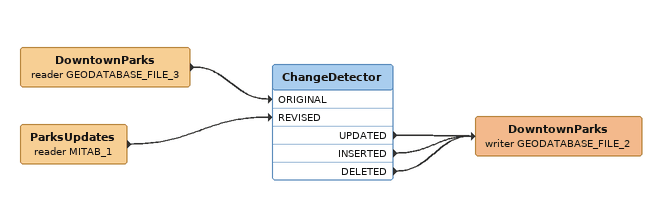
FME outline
DowntownParks (reader GEODATABASE_FILE_3)
    -> ChangeDetector [ORIGINAL]
ParksUpdates (reader MITAB_1)
    -> ChangeDetector [REVISED]
ChangeDetector
    UPDATED -> DowntownParks (writer GEODATABASE_FILE_2)
    INSERTED -> DowntownParks (writer GEODATABASE_FILE_2)
    DELETED -> DowntownParks (writer GEODATABASE_FILE_2)
DowntownParks (writer GEODATABASE_FILE_2)
